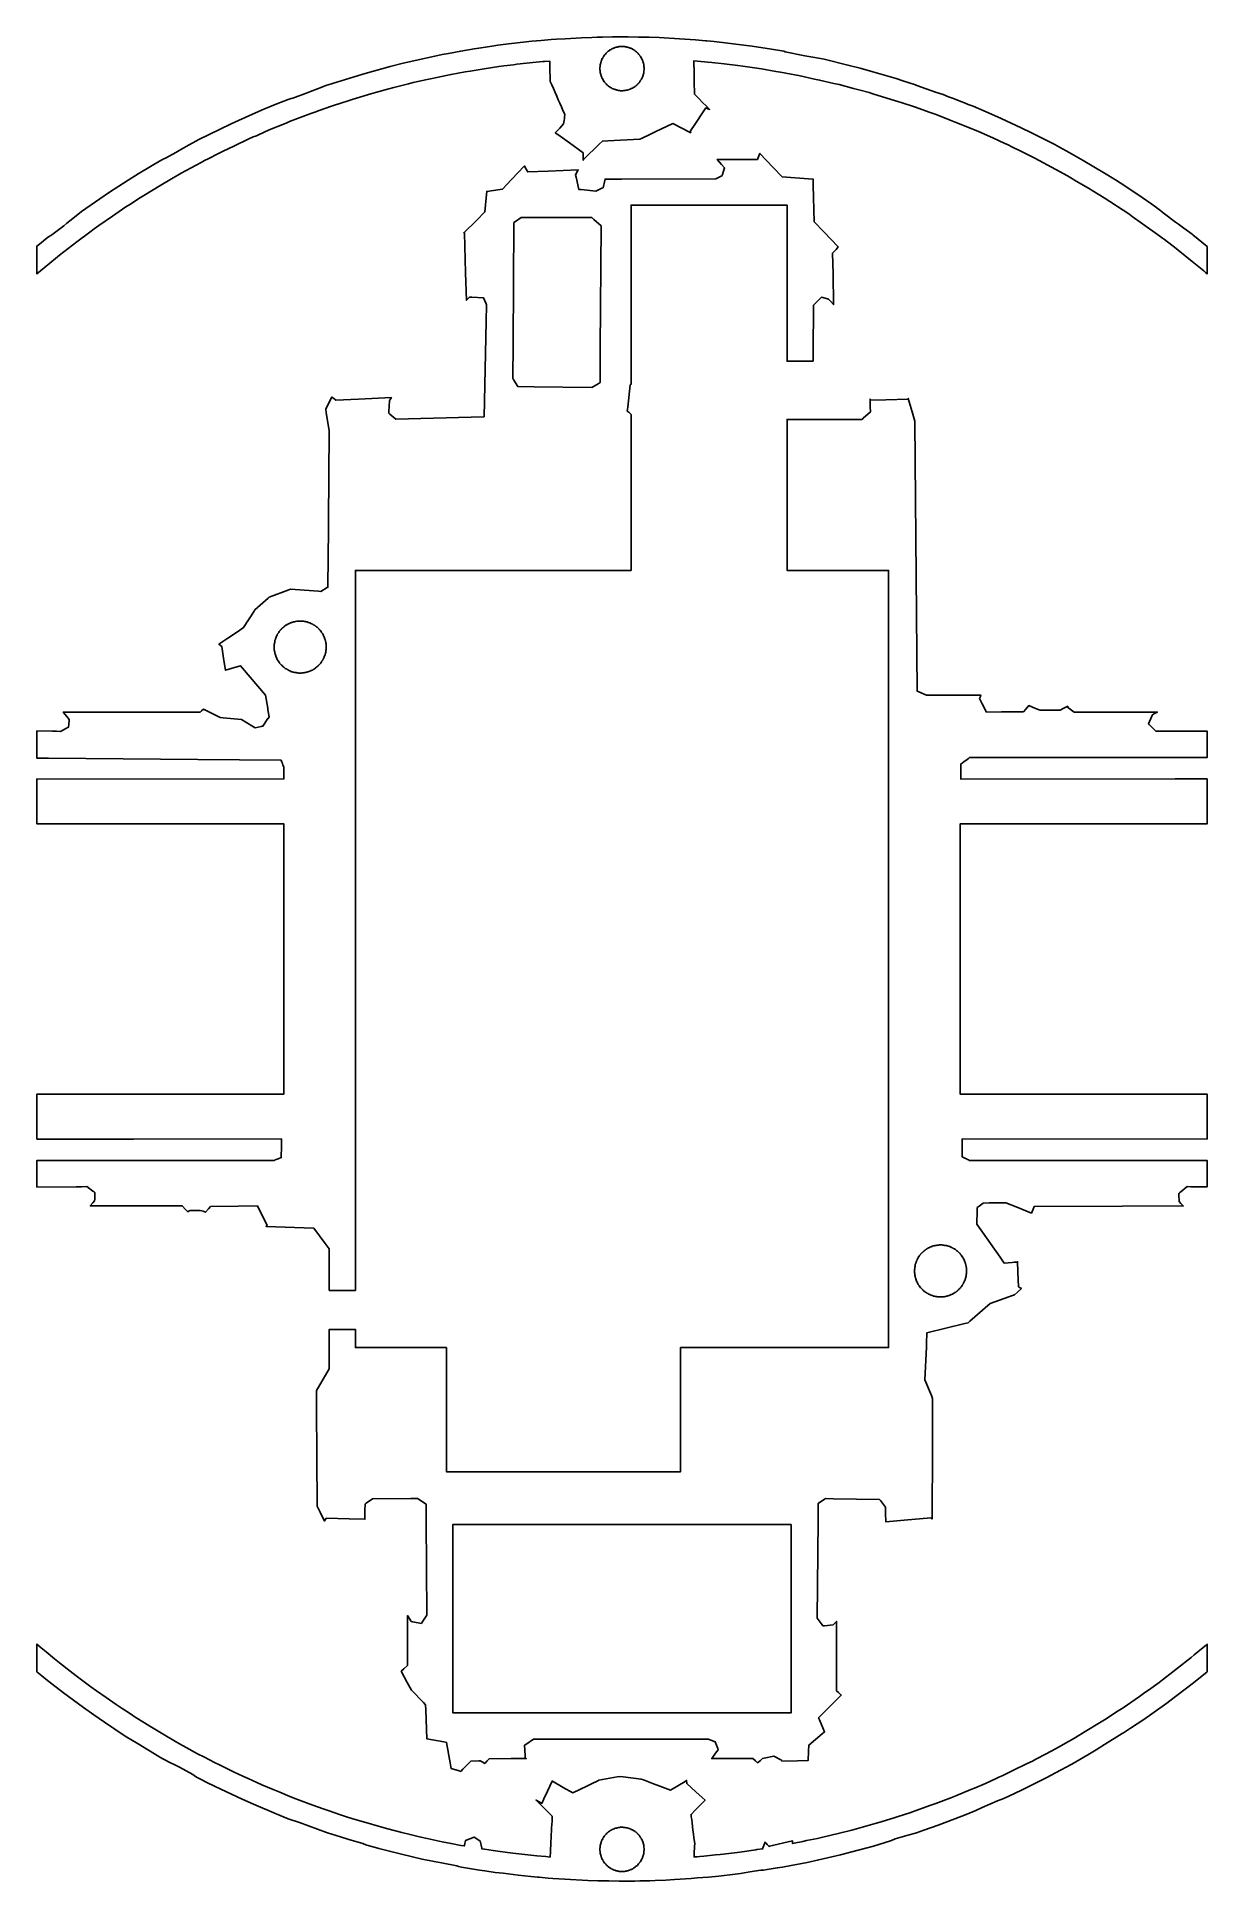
# Model space of a CAD drawing. Header units: millimetres. Extents: x -45 to 45, y -71 to 71.
import ezdxf

# ---------------------------------------------------------------- set-up
doc = ezdxf.new("R2010")
doc.units = ezdxf.units.MM
doc.layers.add('lower', color=7, linetype='Continuous')

msp = doc.modelspace()

# ---------------------------------------------------------------- linework, layer by layer
at = {"layer": 'lower'}
for points in [[(-44.8, 55), (-44.34, 55.38), (-44.1, 55.55), (-43.93, 55.67), (-43.85, 55.72), (-42.94, 56.41), (-42.71, 56.6), (-42.24, 56.97), (-41.56, 57.5), (-40.15, 58.48), (-39.41, 58.99), (-37.97, 59.91), (-37.21, 60.4), (-36.14, 61.04), (-35.58, 61.38), (-35.33, 61.51), (-35.18, 61.58), (-35.11, 61.61), (-34.31, 62.05), (-34.07, 62.19), (-33.51, 62.51), (-32.54, 63.04), (-30.91, 63.84), (-30.06, 64.26), (-28.41, 64.99), (-27.55, 65.38), (-26.54, 65.79), (-26.02, 66), (-25.68, 66.12), (-25.44, 66.19), (-25.32, 66.22), (-24.21, 66.63), (-23.95, 66.74), (-23.43, 66.94), (-22.69, 67.22), (-22.59, 67.24), (-20.61, 67.86), (-19.76, 68.13), (-17.83, 68.65), (-16.82, 68.92), (-14.86, 69.35), (-13.84, 69.58), (-13.34, 69.67), (-12.4, 69.85), (-11.37, 70.02), (-10.84, 70.11), (-10, 70.23), (-9.56, 70.3), (-8.72, 70.4), (-8.28, 70.46), (-6.93, 70.6), (-6.22, 70.67), (-5.45, 70.73), (-5.05, 70.76), (-4.38, 70.8), (-3.11, 70.87), (-2.32, 70.9), (-1.9, 70.92), (-1.5, 70.92), (-0.72, 70.94), (0.07, 70.94), (0.48, 70.94), (1.27, 70.93), (1.68, 70.92), (2.08, 70.91), (2.85, 70.89), (4.42, 70.79), (5.25, 70.75), (5.66, 70.71), (6.43, 70.64), (6.53, 70.64), (7.09, 70.58), (8.15, 70.47), (9.37, 70.31), (10.01, 70.23), (11.5, 70), (12.28, 69.87), (12.44, 69.83), (12.55, 69.79), (14.06, 69.49), (14.68, 69.38), (15.55, 69.22), (17.37, 68.77), (18.33, 68.53), (19.28, 68.26), (21.09, 67.73), (21.6, 67.57), (22.57, 67.26), (22.68, 67.21), (24.12, 66.7), (24.71, 66.5), (25.12, 66.34), (25.42, 66.22), (26.27, 65.89), (26.33, 65.87), (26.63, 65.75), (27.01, 65.6), (28.43, 64.99), (29.17, 64.67), (30.7, 63.94), (31.5, 63.56), (32.11, 63.25), (33.28, 62.65), (33.66, 62.45), (34.38, 62.05), (34.76, 61.84), (35.47, 61.44), (37.1, 60.45), (37.95, 59.94), (38.66, 59.47), (40.01, 58.58), (40.75, 58.06), (41.14, 57.79), (41.44, 57.57), (41.63, 57.41), (41.72, 57.33), (42.58, 56.68), (42.8, 56.54), (43.22, 56.23), (43.84, 55.77), (43.9, 55.72), (45, 54.82), (45, 52.71), (44.87, 52.82), (44.74, 52.94), (43.98, 53.56), (43.86, 53.66), (42.78, 54.52), (42.61, 54.66), (41.73, 55.34), (41.58, 55.45), (41.37, 55.6), (40.04, 56.57), (39.24, 57.13), (39.11, 57.22), (38.97, 57.32), (38.1, 57.9), (37.95, 57.99), (37.08, 58.56), (36.16, 59.13), (36.01, 59.22), (34.81, 59.93), (34.65, 60.02), (34.26, 60.24), (33.37, 60.74), (33.04, 60.92), (32.08, 61.43), (31.74, 61.61), (30.78, 62.1), (29.97, 62.49), (29.69, 62.63), (29.4, 62.76), (28.58, 63.14), (28.28, 63.27), (27.41, 63.66), (26.09, 64.2), (25.63, 64.39), (25.24, 64.54), (24.15, 64.96), (23.71, 65.12), (22.49, 65.56), (21.54, 65.87), (21.21, 65.98), (20.71, 66.13), (19.3, 66.57), (19.01, 66.65), (18.21, 66.87), (17.81, 66.97), (16.7, 67.27), (16.3, 67.36), (15.19, 67.62), (14.8, 67.7), (13.7, 67.94), (12.59, 68.15), (12.2, 68.22), (11.82, 68.29), (10.73, 68.47), (10.36, 68.53), (9.3, 68.68), (8.92, 68.73), (7.86, 68.86), (6.92, 68.96), (6.59, 68.99), (5.81, 69.06), (5.52, 69.09), (5.53, 69.01), (5.53, 68.73), (5.54, 68.46), (5.54, 68.18), (5.55, 67.92), (5.55, 67.65), (5.56, 67.39), (5.56, 67.14), (5.57, 66.88), (5.57, 66.71), (5.57, 66.54), (5.92, 66.19), (6.2, 65.9), (6.48, 65.63), (6.74, 65.36), (6.55, 65.44), (6.46, 65.48), (6.3, 65.25), (6.15, 65.02), (5.75, 64.43), (5.59, 64.2), (5.27, 63.72), (5.28, 63.65), (5.29, 63.56), (4.54, 63.94), (3.9, 64.27), (2.56, 63.63), (2.18, 63.45), (1.51, 63.13), (1.36, 63.06), (-1.08, 62.94), (-1.5, 62.92), (-1.72, 62.72), (-2.95, 61.52), (-2.96, 61.49), (-2.98, 61.45), (-2.98, 61.69), (-2.99, 62.03), (-4.05, 62.79), (-4.93, 63.42), (-5.13, 63.57), (-4.79, 63.93), (-4.5, 64.25), (-4.46, 64.5), (-4.43, 64.66), (-4.42, 64.78), (-4.39, 64.95), (-4.46, 65.11), (-4.54, 65.28), (-4.66, 65.55), (-4.78, 65.83), (-4.9, 66.1), (-5.02, 66.38), (-5.15, 66.67), (-5.28, 66.96), (-5.4, 67.25), (-5.52, 67.52), (-5.53, 67.75), (-5.53, 67.98), (-5.54, 68.21), (-5.55, 68.44), (-5.55, 68.67), (-5.56, 68.91), (-5.56, 69.08), (-5.95, 69.05), (-6.08, 69.04), (-6.6, 68.99), (-8.1, 68.83), (-8.35, 68.8), (-9.09, 68.71), (-9.48, 68.65), (-10.59, 68.49), (-11.67, 68.31), (-12.05, 68.25), (-13.14, 68.05), (-13.52, 67.98), (-14.6, 67.75), (-14.98, 67.67), (-16.06, 67.42), (-16.43, 67.33), (-17.55, 67.04), (-17.94, 66.94), (-18.95, 66.66), (-19.31, 66.56), (-20.67, 66.15), (-21.15, 66), (-21.46, 65.9), (-22.34, 65.61), (-23.29, 65.27), (-23.63, 65.16), (-23.92, 65.05), (-24.75, 64.74), (-25.56, 64.42), (-25.84, 64.31), (-27, 63.83), (-27.41, 63.66), (-28.12, 63.34), (-28.37, 63.24), (-28.74, 63.06), (-29.81, 62.57), (-30.72, 62.12), (-31.04, 61.97), (-31.83, 61.56), (-32.1, 61.42), (-32.37, 61.28), (-33.14, 60.87), (-33.9, 60.45), (-34.16, 60.3), (-34.53, 60.09), (-35.6, 59.46), (-36.66, 58.81), (-37.03, 58.59), (-37.86, 58.05), (-38.15, 57.86), (-38.92, 57.34), (-39.19, 57.16), (-40.24, 56.43), (-40.6, 56.17), (-40.94, 55.92), (-41.94, 55.18), (-42.92, 54.41), (-43.26, 54.15), (-43.57, 53.9), (-44.44, 53.18), (-45, 52.7), (-45, 54.84), (-44.8, 55)], [(0.31, 70.17), (0.26, 70.18), (0.25, 70.18), (0.2, 70.19), (0.15, 70.19), (0.14, 70.19), (0.09, 70.2), (0.08, 70.2), (0.03, 70.2), (0.02, 70.2), (-0.03, 70.2), (-0.07, 70.2), (-0.08, 70.2), (-0.11, 70.2), (-0.16, 70.19), (-0.17, 70.19), (-0.22, 70.19), (-0.28, 70.18), (-0.28, 70.18), (-0.34, 70.17), (-0.35, 70.16), (-0.4, 70.15), (-0.41, 70.15), (-0.46, 70.14), (-0.52, 70.12), (-0.53, 70.12), (-0.58, 70.1), (-0.58, 70.1), (-0.64, 70.07), (-0.65, 70.07), (-0.71, 70.05), (-0.72, 70.04), (-0.77, 70.01), (-0.83, 69.98), (-0.84, 69.98), (-0.89, 69.95), (-0.9, 69.94), (-0.95, 69.91), (-0.96, 69.9), (-1.01, 69.87), (-1.02, 69.86), (-1.06, 69.83), (-1.11, 69.79), (-1.12, 69.78), (-1.16, 69.75), (-1.16, 69.74), (-1.22, 69.69), (-1.22, 69.68), (-1.28, 69.62), (-1.28, 69.62), (-1.33, 69.56), (-1.34, 69.55), (-1.38, 69.49), (-1.39, 69.48), (-1.43, 69.42), (-1.43, 69.41), (-1.47, 69.35), (-1.48, 69.34), (-1.51, 69.28), (-1.52, 69.27), (-1.55, 69.2), (-1.55, 69.19), (-1.58, 69.12), (-1.59, 69.11), (-1.61, 69.04), (-1.61, 69.03), (-1.64, 68.96), (-1.64, 68.95), (-1.66, 68.88), (-1.66, 68.87), (-1.67, 68.8), (-1.68, 68.79), (-1.69, 68.72), (-1.69, 68.71), (-1.69, 68.63), (-1.7, 68.62), (-1.7, 68.55), (-1.7, 68.54), (-1.7, 68.46), (-1.7, 68.45), (-1.7, 68.38), (-1.69, 68.37), (-1.69, 68.3), (-1.69, 68.29), (-1.68, 68.21), (-1.67, 68.2), (-1.66, 68.13), (-1.66, 68.12), (-1.64, 68.05), (-1.64, 68.04), (-1.61, 67.97), (-1.61, 67.96), (-1.59, 67.89), (-1.58, 67.88), (-1.55, 67.81), (-1.55, 67.8), (-1.52, 67.73), (-1.51, 67.73), (-1.48, 67.66), (-1.47, 67.65), (-1.43, 67.59), (-1.43, 67.58), (-1.39, 67.52), (-1.38, 67.51), (-1.34, 67.45), (-1.33, 67.44), (-1.28, 67.39), (-1.28, 67.38), (-1.23, 67.32), (-1.22, 67.32), (-1.17, 67.26), (-1.16, 67.26), (-1.11, 67.21), (-1.1, 67.2), (-1.04, 67.16), (-1.03, 67.15), (-0.97, 67.11), (-0.96, 67.1), (-0.9, 67.06), (-0.89, 67.05), (-0.83, 67.02), (-0.82, 67.01), (-0.75, 66.98), (-0.75, 66.97), (-0.68, 66.94), (-0.67, 66.94), (-0.6, 66.91), (-0.59, 66.91), (-0.52, 66.88), (-0.51, 66.88), (-0.44, 66.86), (-0.43, 66.86), (-0.36, 66.84), (-0.35, 66.84), (-0.28, 66.82), (-0.27, 66.82), (-0.19, 66.81), (-0.18, 66.81), (-0.11, 66.8), (-0.1, 66.8), (-0.02, 66.8), (-0.01, 66.8), (0.06, 66.8), (0.07, 66.8), (0.14, 66.81), (0.15, 66.81), (0.23, 66.82), (0.24, 66.82), (0.31, 66.83), (0.32, 66.83), (0.39, 66.85), (0.4, 66.85), (0.47, 66.87), (0.48, 66.87), (0.55, 66.89), (0.56, 66.9), (0.63, 66.92), (0.64, 66.93), (0.71, 66.96), (0.72, 66.96), (0.79, 66.99), (0.8, 67), (0.86, 67.03), (0.87, 67.04), (0.93, 67.08), (0.94, 67.08), (1, 67.13), (1.01, 67.13), (1.07, 67.18), (1.08, 67.18), (1.13, 67.23), (1.14, 67.24), (1.19, 67.29), (1.2, 67.3), (1.25, 67.35), (1.26, 67.36), (1.31, 67.41), (1.31, 67.42), (1.36, 67.48), (1.37, 67.49), (1.41, 67.55), (1.41, 67.56), (1.45, 67.62), (1.46, 67.63), (1.5, 67.69), (1.5, 67.7), (1.53, 67.77), (1.54, 67.78), (1.57, 67.84), (1.57, 67.85), (1.6, 67.92), (1.6, 67.93), (1.63, 68), (1.63, 68.01), (1.65, 68.08), (1.65, 68.09), (1.67, 68.17), (1.67, 68.18), (1.68, 68.25), (1.68, 68.26), (1.69, 68.33), (1.69, 68.34), (1.7, 68.42), (1.7, 68.43), (1.7, 68.5), (1.7, 68.57), (1.7, 68.58), (1.69, 68.65), (1.69, 68.66), (1.68, 68.73), (1.68, 68.74), (1.67, 68.81), (1.67, 68.83), (1.65, 68.89), (1.65, 68.91), (1.63, 68.97), (1.63, 68.98), (1.61, 69.05), (1.6, 69.06), (1.58, 69.13), (1.58, 69.14), (1.55, 69.2), (1.54, 69.21), (1.51, 69.28), (1.51, 69.29), (1.47, 69.35), (1.47, 69.36), (1.43, 69.42), (1.42, 69.43), (1.38, 69.49), (1.38, 69.5), (1.33, 69.55), (1.33, 69.56), (1.28, 69.62), (1.28, 69.62), (1.25, 69.65), (1.22, 69.68), (1.22, 69.69), (1.17, 69.73), (1.16, 69.74), (1.12, 69.78), (1.11, 69.79), (1.07, 69.82), (1.03, 69.85), (1.02, 69.86), (0.99, 69.88), (0.95, 69.91), (0.94, 69.91), (0.91, 69.94), (0.9, 69.94), (0.86, 69.97), (0.82, 69.99), (0.81, 69.99), (0.77, 70.01), (0.73, 70.04), (0.72, 70.04), (0.68, 70.06), (0.67, 70.06), (0.63, 70.08), (0.58, 70.1), (0.57, 70.1), (0.53, 70.12), (0.48, 70.13), (0.47, 70.13), (0.42, 70.15), (0.42, 70.15), (0.37, 70.16), (0.32, 70.17), (0.31, 70.17)], [(-43.79, 17.52), (-43.5, 17.52), (-43.18, 17.51), (-42.73, 17.75), (-42.7, 17.77), (-42.68, 17.78), (-42.64, 17.8), (-42.61, 17.82), (-42.58, 17.83), (-42.53, 18.31), (-42.52, 18.33), (-42.52, 18.35), (-42.52, 18.36), (-42.51, 18.43), (-42.7, 18.66), (-42.97, 19), (-38.69, 19), (-32.45, 19), (-32.35, 19.09), (-32.19, 19.21), (-31.43, 18.83), (-30.91, 18.57), (-30.67, 18.55), (-29.27, 18.43), (-29.14, 18.35), (-29.12, 18.34), (-29.1, 18.33), (-29.08, 18.31), (-29.05, 18.29), (-28.22, 17.78), (-27.75, 17.88), (-27.72, 17.89), (-27.7, 17.9), (-27.67, 17.9), (-27.64, 17.91), (-27.62, 17.91), (-27.23, 18.5), (-27.22, 18.51), (-27.14, 18.64), (-27.23, 19.17), (-27.25, 19.3), (-27.43, 20.3), (-29.18, 22.38), (-29.33, 22.56), (-29.63, 22.47), (-30.05, 22.35), (-30.49, 22.22), (-30.61, 22.96), (-30.78, 24.05), (-30.87, 24.12), (-31, 24.22), (-30.31, 24.69), (-29.58, 25.18), (-29.1, 25.5), (-28.3, 26.76), (-28.23, 26.86), (-27.22, 27.75), (-27.13, 27.83), (-25.63, 28.4), (-25.5, 28.45), (-23.34, 28.29), (-23.16, 28.28), (-22.67, 28.57), (-22.62, 28.6), (-22.62, 29.29), (-22.61, 30.24), (-22.51, 40.63), (-22.75, 42.05), (-22.79, 42.3), (-22.6, 42.68), (-22.31, 43.23), (-22.18, 43.14), (-22, 43), (-20.27, 43.08), (-17.73, 43.19), (-17.83, 43.05), (-17.89, 42.95), (-17.94, 42.13), (-17.94, 41.99), (-17.86, 41.92), (-17.4, 41.52), (-11.61, 41.69), (-10.61, 41.72), (-10.44, 49.05), (-10.41, 50.32), (-10.45, 50.4), (-10.65, 50.86), (-11.56, 50.91), (-11.72, 50.92), (-11.82, 50.82), (-11.97, 50.68), (-12.03, 52.79), (-12.12, 55.87), (-12.14, 55.87), (-12.17, 55.87), (-11.2, 56.82), (-10.54, 57.47), (-10.42, 58.82), (-10.4, 59.05), (-9.36, 59.2), (-9.18, 59.23), (-8.5, 59.96), (-7.51, 61.02), (-7.41, 60.83), (-7.25, 60.55), (-5.67, 60.62), (-3.36, 60.71), (-3.49, 60.47), (-3.57, 60.31), (-3.53, 60.15), (-3.33, 59.21), (-3.13, 59.19), (-2.02, 59.06), (-1.54, 59.29), (-1.46, 59.33), (-1.32, 59.9), (-1.3, 60), (-0.05, 60), (7.21, 60.01), (7.62, 60.23), (7.69, 60.26), (7.72, 60.35), (7.89, 60.86), (7.66, 61.12), (7.33, 61.51), (8.58, 61.51), (10.41, 61.5), (10.53, 61.78), (10.61, 61.97), (11.63, 60.9), (12.33, 60.17), (14.35, 60.02), (14.7, 60), (14.71, 59.52), (14.77, 56.72), (15.53, 55.93), (16.63, 54.78), (16.46, 54.59), (16.2, 54.31), (16.23, 52.7), (16.27, 50.34), (16.04, 50.6), (15.88, 50.77), (15.8, 50.79), (15.34, 50.91), (15.24, 50.82), (14.72, 50.3), (14.7, 46.63), (14.7, 46), (13.97, 46), (12.7, 45.99), (12.7, 46.72), (12.7, 54.36), (12.7, 58), (2.47, 58), (0.7, 58), (0.7, 54.36), (0.7, 45.59), (0.7, 44.22), (0.65, 44.19), (0.63, 44.17), (0.45, 42.45), (0.41, 42.15), (0.52, 42.06), (0.7, 41.89), (0.7, 41.02), (0.7, 33.39), (0.7, 29.9), (-12.79, 29.9), (-20.5, 29.9), (-20.5, 29.67), (-20.5, 25.19), (-20.5, 25.06), (-20.5, 24.91), (-20.5, 24.76), (-20.5, 24.6), (-20.5, 24.43), (-20.5, 24.25), (-20.5, 24.07), (-20.5, 23.88), (-20.5, 23.67), (-20.5, 23.46), (-20.5, 23.25), (-20.5, 23.03), (-20.5, 22.8), (-20.5, 22.57), (-20.5, 22.34), (-20.5, 22.11), (-20.5, 21.87), (-20.5, 21.65), (-20.5, 21.42), (-20.5, 21.21), (-20.5, 21.01), (-20.5, 20.82), (-20.5, 20.64), (-20.5, 20.49), (-20.5, 20.35), (-20.5, 20.24), (-20.5, 20.15), (-20.5, -12.11), (-20.5, -12.18), (-20.5, -12.28), (-20.5, -12.41), (-20.5, -12.58), (-20.5, -19.47), (-20.5, -19.52), (-20.5, -19.58), (-20.5, -19.65), (-20.5, -19.72), (-20.5, -19.81), (-20.5, -19.91), (-20.5, -20.02), (-20.5, -20.13), (-20.5, -20.25), (-20.5, -20.37), (-20.5, -20.49), (-20.5, -20.62), (-20.5, -20.75), (-20.5, -20.87), (-20.5, -21), (-20.5, -21.13), (-20.5, -23.94), (-20.5, -25.5), (-20.73, -25.5), (-21.82, -25.5), (-22.51, -25.5), (-22.51, -24.55), (-22.51, -22.29), (-22.82, -21.88), (-23.71, -20.72), (-25.2, -20.66), (-27.37, -20.57), (-27.34, -20.54), (-27.29, -20.48), (-27.6, -19.88), (-28.04, -19), (-29.51, -19.01), (-31.64, -19.03), (-31.8, -19.21), (-32.02, -19.49), (-32.2, -19.41), (-32.32, -19.37), (-32.45, -19.36), (-33.21, -19.34), (-33.28, -19.38), (-33.39, -19.44), (-33.57, -19.26), (-33.83, -19), (-38.03, -19), (-40.9, -19), (-40.7, -18.77), (-40.56, -18.6), (-40.55, -18.49), (-40.55, -18.48), (-40.55, -17.96), (-40.56, -17.95), (-40.58, -17.94), (-40.6, -17.92), (-40.62, -17.9), (-40.66, -17.88), (-40.7, -17.85), (-41.15, -17.51), (-41.57, -17.52), (-41.99, -17.52), (-45, -17.55), (-45, -15.5), (-44.41, -15.5), (-32.73, -15.49), (-29.73, -15.49), (-26.73, -15.49), (-26.67, -15.46), (-26.6, -15.43), (-26.52, -15.4), (-26.45, -15.37), (-26.21, -15.28), (-26.21, -15.02), (-26.2, -14.65), (-26.2, -13.96), (-26.2, -13.84), (-37.57, -13.85), (-45, -13.85), (-45, -10.39), (-31.54, -10.39), (-26, -10.39), (-26, -9.68), (-26, -9.67), (-26, -9.67), (-26, -9.66), (-26, -8.89), (-26, -8.87), (-26, -8.86), (-26, -8.19), (-26, -8.17), (-26, -8.15), (-26, -8.13), (-26, -7.55), (-26, -7.52), (-26, -7.5), (-26, -6.97), (-26, -6.94), (-26, -6.92), (-26, -6.89), (-26, -6.41), (-26, -6.38), (-26, -6.35), (-26, -6.32), (-26, -6.29), (-26, -6.26), (-26, -6.24), (-26, -6.21), (-26, -6.19), (-26, -6.17), (-26, -6.15), (-26, -6.13), (-26, -6.11), (-26, -6.09), (-26, -6.07), (-26, 2.94), (-26, 6.31), (-26, 6.32), (-26, 6.34), (-26, 6.36), (-26, 6.38), (-26, 6.41), (-26, 6.43), (-26, 6.46), (-26, 6.48), (-26, 6.51), (-26, 6.54), (-26, 6.57), (-26, 6.61), (-26, 6.64), (-26, 6.67), (-26, 7.1), (-26, 7.13), (-26, 7.16), (-26, 7.63), (-26, 7.66), (-26, 7.69), (-26, 7.71), (-26, 8.25), (-26, 8.27), (-26, 8.3), (-26, 8.32), (-26, 8.35), (-26, 8.96), (-26, 8.98), (-26, 9), (-26, 9.02), (-26, 9.77), (-26, 9.78), (-26, 9.78), (-26, 9.79), (-26, 10.39), (-34.08, 10.39), (-45, 10.39), (-45, 13.85), (-26.02, 13.84), (-26.01, 14.37), (-26.01, 14.77), (-26.08, 14.94), (-26.12, 15.05), (-26.16, 15.14), (-26.2, 15.22), (-26.22, 15.29), (-32.62, 15.35), (-44.12, 15.45), (-45, 15.45), (-45, 17.55), (-43.79, 17.52)], [(-8.19, 56.74), (-8.31, 56.66), (-8.37, 47.32), (-8.39, 44.68), (-8.31, 44.54), (-8.01, 44.04), (-6.76, 44.02), (-2.32, 43.96), (-1.83, 44.26), (-1.69, 44.34), (-1.67, 47), (-1.61, 56.4), (-2.17, 56.9), (-2.32, 57.04), (-6.55, 57.04), (-7.75, 57.04), (-8.19, 56.74)], [(45, 13.85), (45, 10.39), (42.32, 10.39), (26, 10.39), (26, 9.77), (26, 9.77), (26, 9.76), (26, 9.75), (26, 8.95), (26, 8.94), (26, 8.92), (26, 8.24), (26, 8.22), (26, 8.19), (26, 8.17), (26, 7.57), (26, 7.55), (26, 7.52), (26, 6.98), (26, 6.95), (26, 6.93), (26, 6.9), (26, 6.41), (26, 6.38), (26, 6.35), (26, 6.32), (26, 6.29), (26, 6.26), (26, 6.24), (26, 6.21), (26, 6.19), (26, 6.17), (26, 6.15), (26, 6.13), (26, 6.11), (26, 6.09), (26, 6.07), (26, -2.94), (26, -6.31), (26, -6.32), (26, -6.34), (26, -6.36), (26, -6.38), (26, -6.41), (26, -6.43), (26, -6.46), (26, -6.48), (26, -6.51), (26, -6.54), (26, -6.57), (26, -6.61), (26, -6.64), (26, -6.67), (26, -7.09), (26, -7.12), (26, -7.15), (26, -7.61), (26, -7.64), (26, -7.66), (26, -7.69), (26, -8.21), (26, -8.24), (26, -8.26), (26, -8.29), (26, -8.89), (26, -8.91), (26, -8.92), (26, -8.94), (26, -9.66), (26, -9.68), (26, -9.69), (26, -9.7), (26, -9.71), (26, -10.39), (31.54, -10.39), (45, -10.39), (45, -13.85), (26.16, -13.84), (26.16, -14.4), (26.16, -14.9), (26.16, -15.22), (26.41, -15.34), (26.5, -15.38), (26.58, -15.42), (26.66, -15.46), (26.73, -15.49), (32.73, -15.49), (44.41, -15.5), (45, -15.5), (45, -17.54), (44.02, -17.52), (43.74, -17.52), (43.46, -17.51), (42.98, -17.92), (42.93, -17.95), (42.9, -17.98), (42.88, -18), (42.86, -18.02), (42.84, -18.03), (42.83, -18.03), (42.83, -18.04), (42.83, -18.04), (42.82, -18.05), (42.82, -18.14), (42.85, -18.66), (42.98, -18.8), (43.16, -19), (38.5, -19.01), (31.71, -19.03), (31.62, -19.24), (31.49, -19.55), (30.32, -19.07), (29.52, -18.75), (28.23, -18.77), (27.77, -18.78), (27.46, -19.01), (27.39, -19.07), (27.31, -19.13), (27.31, -19.32), (27.29, -20.41), (29.08, -22.94), (29.39, -23.39), (30.02, -23.34), (30.16, -23.33), (30.37, -23.32), (30.4, -23.3), (30.43, -23.28), (30.45, -24.06), (30.49, -25.21), (30.58, -25.27), (30.72, -25.36), (30.41, -25.64), (30.19, -25.84), (29.89, -25.95), (29.74, -26), (28.32, -26.51), (26.76, -27.86), (26.62, -27.98), (26.37, -28.04), (23.45, -28.75), (23.42, -29.58), (23.41, -29.87), (23.3, -32.37), (23.8, -33.59), (23.89, -33.8), (23.87, -37.57), (23.85, -43.08), (23.81, -43.05), (23.75, -43), (21.7, -43.17), (20.29, -43.29), (20.27, -42.63), (20.26, -42.17), (19.87, -41.67), (19.81, -41.59), (16.27, -41.52), (15.65, -41.51), (15.57, -41.57), (15.09, -41.89), (15.08, -43.19), (15.01, -50.71), (15.39, -51.22), (15.45, -51.3), (15.57, -51.29), (16.23, -51.23), (16.34, -51.12), (16.5, -50.96), (16.5, -53.13), (16.5, -56.31), (16.65, -56.44), (16.86, -56.63), (15.83, -57.67), (15.12, -58.38), (15.19, -58.54), (15.58, -59.46), (15.4, -59.61), (14.37, -60.48), (14.35, -60.95), (14.32, -61.65), (13.5, -61.68), (12.3, -61.71), (12.3, -61.69), (12.29, -61.67), (12.21, -61.62), (11.69, -61.33), (10.93, -61.49), (10.8, -61.52), (10.65, -61.65), (10.43, -61.84), (10.28, -61.7), (10.05, -61.5), (8.77, -61.51), (6.9, -61.52), (7.2, -61.11), (7.4, -60.83), (7.37, -60.74), (7.17, -60.22), (7.1, -60.19), (6.65, -60.01), (4.67, -60.01), (-6.8, -60.01), (-7.39, -60.42), (-7.49, -60.49), (-7.45, -61.29), (-7.44, -61.43), (-7.41, -61.46), (-7.36, -61.51), (-8.53, -61.51), (-10.22, -61.53), (-10.36, -61.68), (-10.56, -61.9), (-10.76, -61.77), (-10.9, -61.69), (-11.01, -61.69), (-11.63, -61.72), (-12.13, -62.23), (-12.24, -62.34), (-12.4, -62.5), (-12.53, -62.46), (-13.13, -62.29), (-13.16, -62.15), (-13.21, -61.85), (-13.49, -60.27), (-13.71, -60.23), (-15, -60), (-15.08, -57.76), (-15.1, -57.37), (-15.26, -57.2), (-16.2, -56.25), (-16.52, -55.66), (-16.98, -54.79), (-16.79, -54.62), (-16.5, -54.36), (-16.5, -52.79), (-16.5, -50.51), (-16.33, -50.79), (-16.21, -50.97), (-16.09, -51), (-15.43, -51.12), (-15.37, -51.03), (-15.01, -50.47), (-15.06, -43.19), (-15.07, -41.93), (-15.64, -41.57), (-15.73, -41.51), (-16.24, -41.51), (-19.2, -41.52), (-19.68, -41.87), (-19.76, -41.93), (-19.77, -42.4), (-19.77, -43.1), (-20.98, -43.07), (-22.75, -43.03), (-22.82, -43.15), (-22.87, -43.24), (-23.21, -42.57), (-23.45, -42.1), (-23.49, -34.51), (-23.5, -33.2), (-23.35, -32.95), (-22.51, -31.52), (-22.51, -29.39), (-22.51, -28.5), (-21.82, -28.5), (-20.73, -28.5), (-20.5, -28.5), (-20.5, -29), (-20.5, -29.67), (-20.5, -29.9), (-14.84, -29.9), (-13.5, -29.9), (-13.5, -31.72), (-13.5, -39.45), (-10.07, -39.45), (4.5, -39.45), (4.5, -31.72), (4.5, -29.9), (7.55, -29.9), (20.5, -29.9), (20.5, -29.71), (20.5, -28.96), (20.5, -27.47), (20.5, -23.71), (20.5, -23.5), (20.5, -23.29), (20.5, -23.06), (20.5, -22.84), (20.5, -22.61), (20.5, -22.37), (20.5, -22.14), (20.5, -21.91), (20.5, -21.68), (20.5, -21.46), (20.5, -21.24), (20.5, -21.04), (20.5, -20.85), (20.5, -20.67), (20.5, -20.52), (20.5, -20.38), (20.5, -20.27), (20.5, -20.18), (20.5, -20.12), (20.5, 14.58), (20.5, 14.68), (20.5, 14.82), (20.5, 15), (20.5, 22.33), (20.5, 22.38), (20.5, 22.44), (20.5, 22.51), (20.5, 22.6), (20.5, 22.7), (20.5, 22.81), (20.5, 22.92), (20.5, 23.05), (20.5, 23.18), (20.5, 23.32), (20.5, 23.47), (20.5, 23.62), (20.5, 23.76), (20.5, 23.91), (20.5, 24.06), (20.5, 24.21), (20.5, 24.36), (20.5, 24.51), (20.5, 24.65), (20.5, 24.79), (20.5, 24.92), (20.5, 25.05), (20.5, 25.17), (20.5, 25.29), (20.5, 25.41), (20.5, 25.52), (20.5, 25.62), (20.5, 29.67), (20.5, 29.9), (15.54, 29.9), (12.7, 29.9), (12.7, 33.39), (12.7, 40.78), (12.7, 41.51), (16.36, 41.51), (18.46, 41.51), (18.55, 41.6), (19.1, 42.09), (19.09, 42.49), (19.08, 43.07), (19.09, 43.04), (19.11, 43), (20.28, 43.03), (22, 43.07), (22.01, 43.09), (22.02, 43.13), (22.31, 42.1), (22.51, 41.38), (22.54, 38.32), (22.71, 20.6), (22.82, 20.56), (23.43, 20.3), (25.13, 20.3), (27.61, 20.29), (27.56, 20.19), (27.49, 20.04), (27.71, 19.62), (28.04, 19), (29.19, 19.01), (30.87, 19.01), (31.05, 19.21), (31.3, 19.49), (31.81, 19.28), (32.16, 19.15), (32.39, 19.15), (33.69, 19.15), (33.93, 19.27), (34.28, 19.44), (34.28, 19.41), (34.27, 19.38), (34.47, 19.23), (34.77, 19), (38.57, 19), (41.18, 19), (40.95, 18.88), (40.8, 18.79), (40.75, 18.69), (40.5, 18.08), (40.51, 18.07), (40.51, 18.06), (40.52, 18.06), (40.53, 18.05), (40.54, 18.03), (40.57, 18.01), (40.6, 17.98), (40.64, 17.94), (41.06, 17.52), (41.9, 17.52), (45, 17.53), (45, 15.5), (44.41, 15.5), (32.73, 15.49), (29.73, 15.49), (26.73, 15.49), (26.65, 15.43), (26.55, 15.36), (26.44, 15.28), (26.32, 15.2), (26.05, 15), (26.05, 14.62), (26.05, 14), (26.05, 13.84), (42.55, 13.85), (45, 13.85)], [(-24.21, 25.93), (-24.23, 25.93), (-24.3, 25.95), (-24.33, 25.96), (-24.4, 25.97), (-24.43, 25.97), (-24.5, 25.98), (-24.53, 25.99), (-24.6, 25.99), (-24.63, 26), (-24.7, 26), (-24.73, 26), (-24.8, 26), (-24.83, 26), (-24.9, 25.99), (-24.93, 25.99), (-25, 25.98), (-25.02, 25.98), (-25.1, 25.97), (-25.12, 25.96), (-25.2, 25.95), (-25.22, 25.94), (-25.29, 25.93), (-25.32, 25.92), (-25.39, 25.9), (-25.41, 25.89), (-25.48, 25.86), (-25.5, 25.85), (-25.57, 25.82), (-25.6, 25.81), (-25.66, 25.78), (-25.69, 25.77), (-25.75, 25.73), (-25.77, 25.72), (-25.84, 25.68), (-25.86, 25.67), (-25.92, 25.62), (-25.94, 25.61), (-26, 25.56), (-26.02, 25.55), (-26.07, 25.5), (-26.09, 25.48), (-26.15, 25.43), (-26.16, 25.41), (-26.22, 25.36), (-26.23, 25.34), (-26.28, 25.29), (-26.3, 25.26), (-26.34, 25.21), (-26.36, 25.19), (-26.4, 25.13), (-26.42, 25.1), (-26.46, 25.04), (-26.47, 25.02), (-26.51, 24.96), (-26.52, 24.93), (-26.55, 24.87), (-26.56, 24.84), (-26.59, 24.78), (-26.6, 24.75), (-26.63, 24.68), (-26.64, 24.66), (-26.66, 24.59), (-26.67, 24.56), (-26.69, 24.49), (-26.69, 24.47), (-26.71, 24.4), (-26.71, 24.37), (-26.73, 24.3), (-26.73, 24.27), (-26.74, 24.2), (-26.74, 24.17), (-26.75, 24.1), (-26.75, 24.07), (-26.75, 24), (-26.75, 23.97), (-26.75, 23.9), (-26.75, 23.87), (-26.74, 23.8), (-26.74, 23.77), (-26.73, 23.7), (-26.72, 23.68), (-26.71, 23.6), (-26.7, 23.58), (-26.69, 23.51), (-26.68, 23.48), (-26.66, 23.41), (-26.65, 23.39), (-26.63, 23.32), (-26.62, 23.29), (-26.59, 23.22), (-26.58, 23.2), (-26.55, 23.13), (-26.54, 23.11), (-26.51, 23.04), (-26.49, 23.02), (-26.46, 22.96), (-26.44, 22.93), (-26.4, 22.87), (-26.39, 22.85), (-26.34, 22.79), (-26.33, 22.77), (-26.28, 22.71), (-26.26, 22.69), (-26.22, 22.64), (-26.2, 22.62), (-26.15, 22.57), (-26.13, 22.55), (-26.07, 22.5), (-26.05, 22.48), (-26, 22.44), (-25.98, 22.42), (-25.92, 22.38), (-25.9, 22.36), (-25.84, 22.32), (-25.81, 22.31), (-25.75, 22.27), (-25.73, 22.26), (-25.66, 22.22), (-25.64, 22.21), (-25.57, 22.18), (-25.55, 22.17), (-25.48, 22.14), (-25.46, 22.13), (-25.39, 22.1), (-25.36, 22.1), (-25.29, 22.07), (-25.27, 22.07), (-25.2, 22.05), (-25.17, 22.04), (-25.1, 22.03), (-25.07, 22.03), (-25, 22.02), (-24.97, 22.01), (-24.9, 22.01), (-24.87, 22), (-24.8, 22), (-24.77, 22), (-24.7, 22), (-24.67, 22), (-24.6, 22.01), (-24.57, 22.01), (-24.5, 22.02), (-24.48, 22.02), (-24.4, 22.03), (-24.38, 22.04), (-24.3, 22.05), (-24.28, 22.06), (-24.21, 22.07), (-24.18, 22.08), (-24.11, 22.1), (-24.09, 22.11), (-24.02, 22.14), (-24, 22.15), (-23.93, 22.18), (-23.9, 22.19), (-23.84, 22.22), (-23.81, 22.23), (-23.75, 22.27), (-23.73, 22.28), (-23.66, 22.32), (-23.64, 22.33), (-23.58, 22.38), (-23.56, 22.39), (-23.5, 22.44), (-23.48, 22.45), (-23.43, 22.5), (-23.41, 22.52), (-23.35, 22.57), (-23.34, 22.59), (-23.28, 22.64), (-23.27, 22.66), (-23.22, 22.71), (-23.2, 22.74), (-23.16, 22.79), (-23.14, 22.81), (-23.1, 22.87), (-23.08, 22.9), (-23.04, 22.96), (-23.03, 22.98), (-22.99, 23.04), (-22.98, 23.07), (-22.95, 23.13), (-22.94, 23.16), (-22.91, 23.22), (-22.9, 23.25), (-22.87, 23.32), (-22.86, 23.34), (-22.84, 23.41), (-22.83, 23.44), (-22.81, 23.51), (-22.81, 23.53), (-22.79, 23.6), (-22.79, 23.63), (-22.77, 23.7), (-22.77, 23.73), (-22.76, 23.8), (-22.76, 23.83), (-22.75, 23.9), (-22.75, 23.93), (-22.75, 24), (-22.75, 24.03), (-22.75, 24.1), (-22.75, 24.13), (-22.76, 24.2), (-22.76, 24.23), (-22.77, 24.3), (-22.78, 24.32), (-22.79, 24.4), (-22.8, 24.42), (-22.81, 24.49), (-22.82, 24.52), (-22.84, 24.59), (-22.85, 24.61), (-22.87, 24.68), (-22.88, 24.71), (-22.91, 24.78), (-22.92, 24.8), (-22.95, 24.87), (-22.96, 24.89), (-22.99, 24.96), (-23.01, 24.98), (-23.04, 25.04), (-23.06, 25.07), (-23.1, 25.13), (-23.11, 25.15), (-23.16, 25.21), (-23.17, 25.23), (-23.22, 25.29), (-23.24, 25.31), (-23.28, 25.36), (-23.3, 25.38), (-23.35, 25.43), (-23.37, 25.45), (-23.43, 25.5), (-23.45, 25.52), (-23.5, 25.56), (-23.52, 25.58), (-23.58, 25.62), (-23.6, 25.64), (-23.66, 25.68), (-23.69, 25.69), (-23.75, 25.73), (-23.77, 25.74), (-23.84, 25.78), (-23.86, 25.79), (-23.93, 25.82), (-23.95, 25.83), (-24.02, 25.86), (-24.04, 25.87), (-24.11, 25.9), (-24.14, 25.9), (-24.21, 25.93)], [(25.97, -25.36), (25.98, -25.34), (26.03, -25.29), (26.05, -25.26), (26.09, -25.21), (26.11, -25.19), (26.15, -25.13), (26.17, -25.1), (26.21, -25.04), (26.22, -25.02), (26.26, -24.96), (26.27, -24.93), (26.3, -24.87), (26.31, -24.84), (26.34, -24.78), (26.35, -24.75), (26.38, -24.68), (26.39, -24.66), (26.41, -24.59), (26.42, -24.56), (26.44, -24.49), (26.44, -24.47), (26.46, -24.4), (26.46, -24.37), (26.48, -24.3), (26.48, -24.27), (26.49, -24.2), (26.49, -24.17), (26.5, -24.1), (26.5, -24.07), (26.5, -24), (26.5, -23.97), (26.5, -23.9), (26.5, -23.87), (26.49, -23.8), (26.49, -23.77), (26.48, -23.7), (26.47, -23.68), (26.46, -23.6), (26.45, -23.58), (26.44, -23.51), (26.43, -23.48), (26.41, -23.41), (26.4, -23.39), (26.38, -23.32), (26.37, -23.29), (26.34, -23.22), (26.33, -23.2), (26.3, -23.13), (26.29, -23.11), (26.26, -23.04), (26.24, -23.02), (26.21, -22.96), (26.19, -22.93), (26.15, -22.87), (26.14, -22.85), (26.09, -22.79), (26.08, -22.77), (26.03, -22.71), (26.01, -22.69), (25.97, -22.64), (25.95, -22.62), (25.9, -22.57), (25.88, -22.55), (25.82, -22.5), (25.8, -22.48), (25.75, -22.44), (25.73, -22.42), (25.67, -22.38), (25.65, -22.36), (25.59, -22.32), (25.56, -22.31), (25.5, -22.27), (25.48, -22.26), (25.41, -22.22), (25.39, -22.21), (25.32, -22.18), (25.3, -22.17), (25.23, -22.14), (25.21, -22.13), (25.14, -22.1), (25.11, -22.1), (25.04, -22.07), (25.02, -22.07), (24.95, -22.05), (24.92, -22.04), (24.85, -22.03), (24.82, -22.03), (24.75, -22.02), (24.72, -22.01), (24.65, -22.01), (24.62, -22), (24.55, -22), (24.52, -22), (24.45, -22), (24.42, -22), (24.35, -22.01), (24.32, -22.01), (24.25, -22.02), (24.23, -22.02), (24.15, -22.03), (24.13, -22.04), (24.05, -22.05), (24.03, -22.06), (23.96, -22.07), (23.93, -22.08), (23.86, -22.1), (23.84, -22.11), (23.77, -22.14), (23.75, -22.15), (23.68, -22.18), (23.65, -22.19), (23.59, -22.22), (23.56, -22.23), (23.5, -22.27), (23.48, -22.28), (23.41, -22.32), (23.39, -22.33), (23.33, -22.38), (23.31, -22.39), (23.25, -22.44), (23.23, -22.45), (23.18, -22.5), (23.16, -22.52), (23.1, -22.57), (23.09, -22.59), (23.03, -22.64), (23.02, -22.66), (22.97, -22.71), (22.95, -22.74), (22.91, -22.79), (22.89, -22.81), (22.85, -22.87), (22.83, -22.9), (22.79, -22.96), (22.78, -22.98), (22.74, -23.04), (22.73, -23.07), (22.7, -23.13), (22.69, -23.16), (22.66, -23.22), (22.65, -23.25), (22.62, -23.32), (22.61, -23.34), (22.59, -23.41), (22.58, -23.44), (22.56, -23.51), (22.56, -23.53), (22.54, -23.6), (22.54, -23.63), (22.52, -23.7), (22.52, -23.73), (22.51, -23.8), (22.51, -23.83), (22.5, -23.9), (22.5, -23.93), (22.5, -24), (22.5, -24.03), (22.5, -24.1), (22.5, -24.13), (22.51, -24.2), (22.51, -24.23), (22.52, -24.3), (22.53, -24.32), (22.54, -24.4), (22.55, -24.42), (22.56, -24.49), (22.57, -24.52), (22.59, -24.59), (22.6, -24.61), (22.62, -24.68), (22.63, -24.71), (22.66, -24.78), (22.67, -24.8), (22.7, -24.87), (22.71, -24.89), (22.74, -24.96), (22.76, -24.98), (22.79, -25.04), (22.81, -25.07), (22.85, -25.13), (22.86, -25.15), (22.91, -25.21), (22.92, -25.23), (22.97, -25.29), (22.99, -25.31), (23.03, -25.36), (23.05, -25.38), (23.1, -25.43), (23.12, -25.45), (23.18, -25.5), (23.2, -25.52), (23.25, -25.56), (23.27, -25.58), (23.33, -25.62), (23.35, -25.64), (23.41, -25.68), (23.44, -25.69), (23.5, -25.73), (23.52, -25.74), (23.59, -25.78), (23.61, -25.79), (23.68, -25.82), (23.7, -25.83), (23.77, -25.86), (23.79, -25.87), (23.86, -25.9), (23.89, -25.9), (23.96, -25.93), (23.98, -25.93), (24.05, -25.95), (24.08, -25.96), (24.15, -25.97), (24.18, -25.97), (24.25, -25.98), (24.28, -25.99), (24.35, -25.99), (24.38, -26), (24.45, -26), (24.48, -26), (24.55, -26), (24.58, -26), (24.65, -25.99), (24.68, -25.99), (24.75, -25.98), (24.77, -25.98), (24.85, -25.97), (24.87, -25.96), (24.95, -25.95), (24.97, -25.94), (25.04, -25.93), (25.07, -25.92), (25.14, -25.9), (25.16, -25.89), (25.23, -25.86), (25.25, -25.85), (25.32, -25.82), (25.35, -25.81), (25.41, -25.78), (25.44, -25.77), (25.5, -25.73), (25.52, -25.72), (25.59, -25.68), (25.61, -25.67), (25.67, -25.62), (25.69, -25.61), (25.75, -25.56), (25.77, -25.55), (25.82, -25.5), (25.84, -25.48), (25.9, -25.43), (25.91, -25.41), (25.97, -25.36)], [(13, -43.5), (-10.46, -43.5), (-13, -43.5), (-13, -56.59), (-13, -58), (-10.46, -58), (13, -58), (13, -56.59), (13, -43.5)], [(44.08, -55.58), (43.53, -56.02), (42.46, -56.82), (41.91, -57.24), (40.74, -58.07), (40.13, -58.5), (39.1, -59.18), (38.57, -59.54), (38.48, -59.59), (37.12, -60.44), (36.47, -60.85), (35.83, -61.22), (34.59, -61.94), (33.33, -62.62), (32.67, -62.97), (32, -63.31), (30.72, -63.95), (29.75, -64.4), (29.24, -64.64), (29.02, -64.72), (28.87, -64.77), (27.7, -65.28), (27.21, -65.5), (26.48, -65.82), (25.06, -66.36), (24.31, -66.65), (23.22, -67.03), (22.64, -67.23), (22.38, -67.31), (22.19, -67.36), (22.09, -67.37), (21.02, -67.7), (20.73, -67.81), (20.17, -68), (19.34, -68.26), (17.68, -68.69), (16.81, -68.92), (15.13, -69.3), (14.25, -69.5), (13, -69.74), (12.35, -69.86), (11.94, -69.93), (11.16, -70.06), (10.88, -70.09), (10.69, -70.11), (9.82, -70.23), (9.54, -70.29), (9.11, -70.36), (8.29, -70.45), (7.86, -70.51), (7.44, -70.55), (6.64, -70.63), (5.77, -70.7), (5.31, -70.74), (4.03, -70.82), (3.36, -70.86), (2.56, -70.89), (2.14, -70.91), (1.38, -70.93), (0.98, -70.94), (0.2, -70.94), (-0.21, -70.94), (-1.02, -70.93), (-1.44, -70.93), (-1.85, -70.92), (-2.64, -70.89), (-4.4, -70.79), (-5.31, -70.74), (-5.67, -70.71), (-6.38, -70.65), (-6.49, -70.64), (-7.01, -70.59), (-7.99, -70.49), (-9.15, -70.34), (-9.76, -70.27), (-10.54, -70.15), (-10.95, -70.09), (-11.87, -69.94), (-12.35, -69.86), (-12.58, -69.81), (-12.71, -69.77), (-13.87, -69.54), (-14.44, -69.44), (-15.38, -69.26), (-16.96, -68.87), (-17.79, -68.67), (-18.29, -68.54), (-18.69, -68.43), (-18.77, -68.4), (-19.63, -68.17), (-19.84, -68.09), (-19.93, -68.05), (-20.82, -67.78), (-21.08, -67.71), (-21.65, -67.54), (-22.64, -67.23), (-22.73, -67.19), (-24.8, -66.44), (-25.67, -66.14), (-26.59, -65.76), (-28.35, -65.03), (-29.21, -64.64), (-30.85, -63.88), (-31.89, -63.37), (-32.43, -63.1), (-32.72, -62.94), (-32.91, -62.82), (-33, -62.75), (-34.04, -62.18), (-34.3, -62.06), (-34.82, -61.79), (-35.54, -61.4), (-35.61, -61.35), (-37.2, -60.38), (-38.2, -59.78), (-39.79, -58.72), (-40.62, -58.16), (-41.42, -57.58), (-42.96, -56.46), (-43.85, -55.76), (-44.32, -55.4), (-44.63, -55.14), (-45, -54.84), (-45, -52.71), (-44.67, -52.99), (-44.29, -53.3), (-43.65, -53.83), (-43.27, -54.14), (-42.45, -54.78), (-41.97, -55.15), (-41.26, -55.69), (-40.84, -56), (-40.41, -56.3), (-39.68, -56.82), (-38.91, -57.35), (-38.45, -57.66), (-37.81, -58.08), (-37.44, -58.33), (-36.73, -58.77), (-36.31, -59.03), (-35.42, -59.56), (-34.9, -59.88), (-34.03, -60.37), (-33.52, -60.66), (-32.64, -61.14), (-32.12, -61.41), (-31.35, -61.81), (-30.9, -62.03), (-30.5, -62.23), (-29.83, -62.56), (-29.16, -62.87), (-28.76, -63.06), (-28.09, -63.36), (-27.69, -63.53), (-26.83, -63.9), (-26.32, -64.11), (-25.54, -64.43), (-25.08, -64.61), (-24.27, -64.92), (-23.79, -65.1), (-22.99, -65.38), (-22.53, -65.54), (-21.73, -65.81), (-21.26, -65.96), (-20.69, -66.14), (-19.71, -66.44), (-18.65, -66.74), (-18.02, -66.92), (-16.94, -67.2), (-16.3, -67.36), (-15.47, -67.55), (-14.98, -67.67), (-13.83, -67.91), (-13.15, -68.05), (-12.39, -68.19), (-12.12, -68.24), (-12.12, -68.21), (-12.11, -68.17), (-12.04, -67.82), (-12.03, -67.82), (-11.7, -67.69), (-11.38, -67.56), (-10.93, -67.84), (-10.91, -67.85), (-10.78, -68.41), (-10.77, -68.43), (-10.77, -68.45), (-10.76, -68.47), (-10.73, -68.47), (-10.57, -68.49), (-9.92, -68.59), (-9.54, -68.65), (-8.81, -68.74), (-8.39, -68.8), (-7.23, -68.92), (-6.55, -69), (-5.85, -69.06), (-5.53, -69.09), (-5.53, -69.03), (-5.51, -68.74), (-5.5, -68.45), (-5.48, -68.17), (-5.47, -67.9), (-5.45, -67.63), (-5.44, -67.36), (-5.42, -67.1), (-5.41, -66.84), (-5.4, -66.58), (-5.38, -66.33), (-5.37, -66.14), (-5.36, -65.95), (-5.76, -65.56), (-6.05, -65.27), (-6.34, -64.98), (-6.61, -64.71), (-6.32, -64.87), (-6.17, -64.96), (-6.09, -64.8), (-6.05, -64.7), (-6, -64.61), (-5.74, -64.03), (-5.38, -63.25), (-5.35, -63.26), (-4.52, -63.73), (-3.79, -64.14), (-2.66, -63.6), (-2.34, -63.45), (-1.87, -63.23), (-1.78, -63.18), (-0.38, -62.93), (-0.14, -62.89), (0.1, -62.92), (1.48, -63.09), (1.66, -63.16), (2.41, -63.45), (2.7, -63.56), (3.72, -63.94), (4.3, -63.6), (4.86, -63.27), (4.97, -63.2), (4.97, -63.26), (4.98, -63.36), (4.98, -63.44), (5.69, -64.08), (6.17, -64.52), (6.39, -64.72), (6.15, -64.96), (5.91, -65.21), (5.66, -65.46), (5.31, -65.81), (5.33, -66), (5.36, -66.19), (5.39, -66.47), (5.43, -66.75), (5.46, -67.03), (5.5, -67.31), (5.53, -67.6), (5.57, -67.9), (5.59, -68.07), (5.58, -68.25), (5.57, -68.42), (5.56, -68.67), (5.55, -68.92), (5.54, -69.08), (5.78, -69.07), (5.98, -69.05), (6.29, -69.02), (7.19, -68.93), (7.56, -68.89), (8.65, -68.76), (9.07, -68.71), (10.29, -68.54), (10.37, -68.52), (10.81, -68.46), (10.81, -68.46), (10.81, -68.46), (10.91, -68.21), (10.95, -68.07), (11, -67.94), (11.08, -68.03), (11.16, -68.12), (11.29, -68.26), (11.3, -68.27), (11.35, -68.26), (13.12, -67.85), (13.12, -67.96), (13.12, -68.06), (13.23, -68.03), (13.92, -67.89), (14.2, -67.83), (15.03, -67.66), (15.44, -67.56), (16.63, -67.28), (17.68, -67.01), (18.04, -66.92), (19.46, -66.51), (19.94, -66.38), (20.68, -66.15), (20.93, -66.07), (21.23, -65.97), (22.13, -65.68), (22.54, -65.54), (23.75, -65.11), (24.14, -64.96), (25.29, -64.53), (25.68, -64.37), (26.83, -63.9), (27.11, -63.78), (27.96, -63.42), (28.73, -63.07), (28.99, -62.95), (29.25, -62.83), (30.01, -62.47), (31.16, -61.9), (31.56, -61.71), (31.82, -61.57), (32.62, -61.15), (33.33, -60.76), (33.58, -60.63), (34.35, -60.19), (34.61, -60.05), (34.87, -59.89), (35.63, -59.44), (36.72, -58.77), (37.1, -58.54), (38.17, -57.84), (38.54, -57.6), (39.79, -56.74), (40.22, -56.44), (40.5, -56.24), (41.31, -55.65), (41.58, -55.45), (42.37, -54.85), (42.72, -54.57), (43.77, -53.74), (44, -53.54), (44.69, -52.97), (44.92, -52.78), (45, -52.71), (45, -54.84), (44.08, -55.58)], [(-1.55, -67.8), (-1.55, -67.81), (-1.58, -67.88), (-1.59, -67.89), (-1.61, -67.96), (-1.61, -67.97), (-1.64, -68.04), (-1.64, -68.05), (-1.66, -68.12), (-1.66, -68.13), (-1.67, -68.2), (-1.68, -68.21), (-1.69, -68.29), (-1.69, -68.3), (-1.69, -68.37), (-1.7, -68.38), (-1.7, -68.45), (-1.7, -68.46), (-1.7, -68.54), (-1.7, -68.55), (-1.7, -68.62), (-1.69, -68.63), (-1.69, -68.71), (-1.69, -68.72), (-1.68, -68.79), (-1.67, -68.8), (-1.66, -68.87), (-1.66, -68.88), (-1.64, -68.95), (-1.64, -68.96), (-1.61, -69.03), (-1.61, -69.04), (-1.59, -69.11), (-1.58, -69.12), (-1.55, -69.19), (-1.55, -69.2), (-1.52, -69.27), (-1.51, -69.28), (-1.48, -69.34), (-1.47, -69.35), (-1.43, -69.41), (-1.43, -69.42), (-1.39, -69.48), (-1.38, -69.49), (-1.34, -69.55), (-1.33, -69.56), (-1.28, -69.62), (-1.28, -69.62), (-1.25, -69.65), (-1.23, -69.68), (-1.22, -69.68), (-1.17, -69.73), (-1.17, -69.74), (-1.12, -69.77), (-1.09, -69.8), (-1.08, -69.81), (-1.05, -69.84), (-1.01, -69.86), (-1.01, -69.87), (-0.97, -69.9), (-0.96, -69.9), (-0.93, -69.93), (-0.89, -69.95), (-0.88, -69.96), (-0.84, -69.98), (-0.8, -70), (-0.79, -70.01), (-0.75, -70.03), (-0.74, -70.03), (-0.7, -70.05), (-0.65, -70.07), (-0.64, -70.07), (-0.6, -70.09), (-0.59, -70.09), (-0.54, -70.11), (-0.49, -70.13), (-0.49, -70.13), (-0.44, -70.14), (-0.43, -70.14), (-0.38, -70.16), (-0.33, -70.17), (-0.32, -70.17), (-0.27, -70.18), (-0.26, -70.18), (-0.21, -70.19), (-0.15, -70.19), (-0.15, -70.19), (-0.09, -70.2), (-0.09, -70.2), (-0.03, -70.2), (0.02, -70.2), (0.03, -70.2), (0.08, -70.2), (0.09, -70.2), (0.11, -70.2), (0.14, -70.19), (0.15, -70.19), (0.2, -70.19), (0.26, -70.18), (0.26, -70.18), (0.32, -70.17), (0.33, -70.17), (0.38, -70.16), (0.44, -70.14), (0.44, -70.14), (0.5, -70.13), (0.5, -70.12), (0.56, -70.11), (0.56, -70.1), (0.61, -70.09), (0.66, -70.06), (0.67, -70.06), (0.72, -70.04), (0.73, -70.04), (0.77, -70.01), (0.82, -69.99), (0.83, -69.99), (0.87, -69.96), (0.88, -69.96), (0.92, -69.93), (0.96, -69.9), (0.97, -69.9), (1.01, -69.87), (1.02, -69.86), (1.05, -69.83), (1.09, -69.8), (1.1, -69.8), (1.13, -69.77), (1.14, -69.76), (1.18, -69.73), (1.21, -69.69), (1.22, -69.68), (1.28, -69.62), (1.28, -69.62), (1.33, -69.56), (1.33, -69.55), (1.38, -69.5), (1.38, -69.49), (1.42, -69.43), (1.43, -69.42), (1.47, -69.36), (1.47, -69.35), (1.51, -69.29), (1.51, -69.28), (1.54, -69.21), (1.55, -69.2), (1.58, -69.14), (1.58, -69.13), (1.6, -69.06), (1.61, -69.05), (1.63, -68.98), (1.63, -68.97), (1.65, -68.91), (1.65, -68.89), (1.67, -68.83), (1.67, -68.81), (1.68, -68.74), (1.68, -68.73), (1.69, -68.66), (1.69, -68.65), (1.7, -68.58), (1.7, -68.57), (1.7, -68.5), (1.7, -68.43), (1.7, -68.42), (1.69, -68.34), (1.69, -68.33), (1.68, -68.26), (1.68, -68.25), (1.67, -68.18), (1.67, -68.17), (1.65, -68.09), (1.65, -68.08), (1.63, -68.01), (1.63, -68), (1.6, -67.93), (1.6, -67.92), (1.57, -67.85), (1.57, -67.84), (1.54, -67.78), (1.53, -67.77), (1.5, -67.7), (1.5, -67.69), (1.46, -67.63), (1.45, -67.62), (1.41, -67.56), (1.41, -67.55), (1.37, -67.49), (1.36, -67.48), (1.31, -67.42), (1.31, -67.41), (1.26, -67.36), (1.25, -67.35), (1.2, -67.3), (1.19, -67.29), (1.14, -67.24), (1.13, -67.23), (1.08, -67.18), (1.07, -67.18), (1.01, -67.13), (1, -67.13), (0.94, -67.08), (0.93, -67.08), (0.87, -67.04), (0.86, -67.03), (0.8, -67), (0.79, -66.99), (0.72, -66.96), (0.71, -66.96), (0.64, -66.93), (0.63, -66.92), (0.56, -66.9), (0.55, -66.89), (0.48, -66.87), (0.47, -66.87), (0.4, -66.85), (0.39, -66.85), (0.32, -66.83), (0.31, -66.83), (0.24, -66.82), (0.23, -66.82), (0.15, -66.81), (0.14, -66.81), (0.07, -66.8), (0.06, -66.8), (-0.01, -66.8), (-0.02, -66.8), (-0.1, -66.8), (-0.11, -66.8), (-0.18, -66.81), (-0.19, -66.81), (-0.27, -66.82), (-0.28, -66.82), (-0.35, -66.84), (-0.36, -66.84), (-0.43, -66.86), (-0.44, -66.86), (-0.51, -66.88), (-0.52, -66.88), (-0.59, -66.91), (-0.6, -66.91), (-0.67, -66.94), (-0.68, -66.94), (-0.75, -66.97), (-0.75, -66.98), (-0.82, -67.01), (-0.83, -67.02), (-0.89, -67.05), (-0.9, -67.06), (-0.96, -67.1), (-0.97, -67.11), (-1.03, -67.15), (-1.04, -67.16), (-1.1, -67.2), (-1.11, -67.21), (-1.16, -67.26), (-1.17, -67.26), (-1.22, -67.32), (-1.23, -67.32), (-1.28, -67.38), (-1.28, -67.39), (-1.33, -67.44), (-1.34, -67.45), (-1.38, -67.51), (-1.39, -67.52), (-1.43, -67.58), (-1.43, -67.59), (-1.47, -67.65), (-1.48, -67.66), (-1.51, -67.73), (-1.52, -67.73), (-1.55, -67.8)]]:
    msp.add_lwpolyline(points, close=True, dxfattribs=at)

doc.saveas('drawing.dxf')
